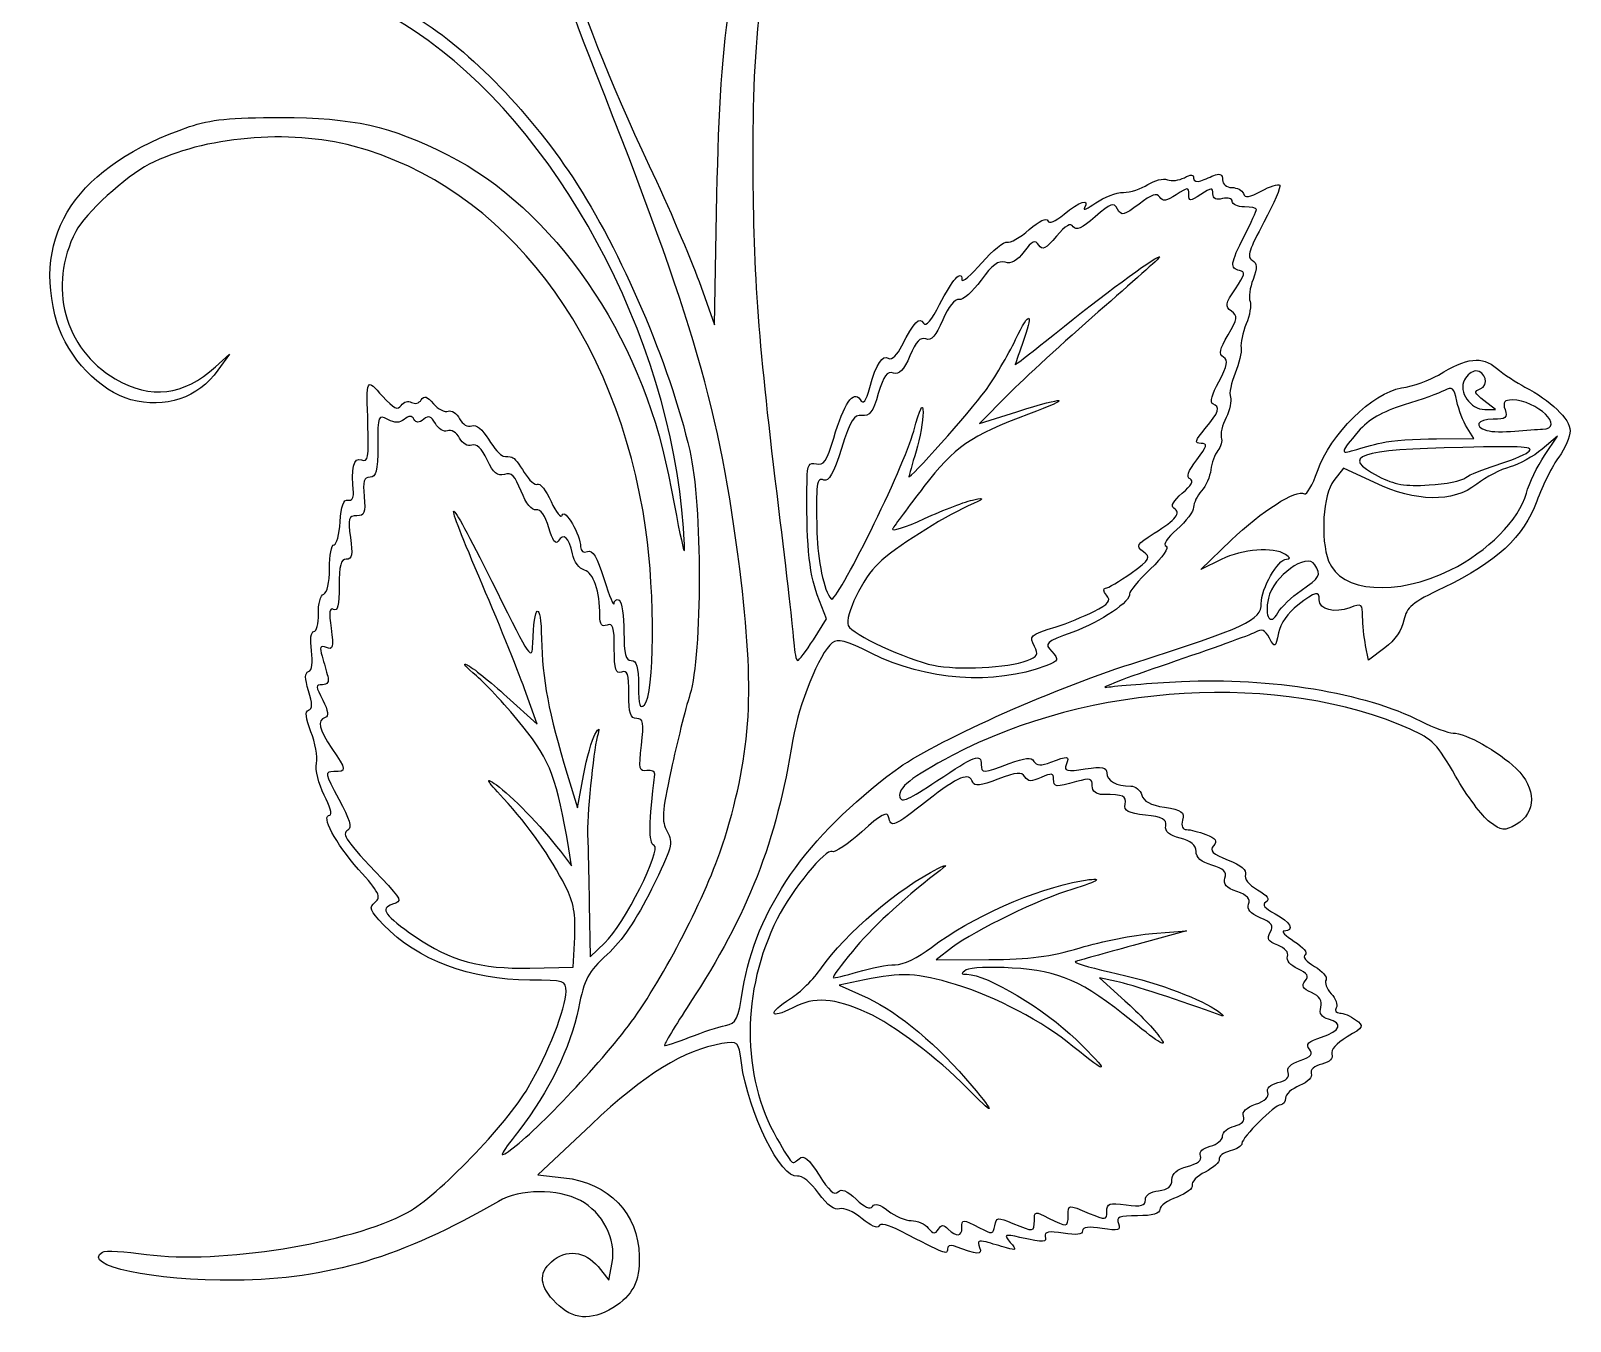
# Model space of a CAD drawing. Extents: x -1 to 99, y -1 to 145.
# Drawn here: x -1.3 to 83, y -0.6 to 70.1 of the extents above; entities that cross this region are included whole.
import ezdxf

# ---------------------------------------------------------------- set-up
doc = ezdxf.new("R2010")
doc.units = 0
doc.layers.get('0').update_dxf_attribs({"linetype": 'CONTINUOUS'})

msp = doc.modelspace()

# ---------------------------------------------------------------- linework, layer by layer
at = {"color": 7}
for points in [[(35.295692, 56.337933), (36.148621, 53.966089), (36.281349, 61.100433)], [(8.801069, 51.664502), (9.568718, 52.359777), (8.933361, 51.474092)], [(52.241233, 50.14137), (50.676051, 48.551693), (52.714332, 49.198967)], [(78.361521, 49.322953), (78.941832, 49.328827), (78.31427, 49.811429), (78.31427, 49.811437)], [(75.706785, 47.723256), (77.763407, 47.729579), (77.386402, 48.324892)], [(81.634957, 46.803527), (82.355206, 47.86186), (81.500199, 47.144424)], [(72.320385, 45.31269), (70.619546, 46.108609), (70.084334, 45.428199)], [(63.916108, 41.102198), (62.802169, 40.560244), (64.458702, 42.156626)], [(41.562592, 36.700738), (42.28343, 37.841796), (41.779653, 39.167631)], [(72.880252, 36.256373), (71.992358, 35.579143), (71.829036, 36.395763)], [(24.77184, 33.57222), (26.428928, 32.068519), (25.730981, 34.012066)], [(28.069797, 29.342673), (28.635269, 27.488944), (28.965432, 29.265441)], [(27.700364, 25.107694), (28.312099, 24.313944), (28.159157, 25.239985)], [(29.283141, 22.213922), (29.332457, 19.32015), (30.129742, 20.083997)], [(26.025169, 18.706108), (28.406418, 18.757694), (28.484835, 20.397819)], [(60.156415, 20.602668), (62.008499, 20.74654), (59.098082, 19.947268)], [(49.19372, 19.845973), (48.285191, 19.158656), (51.178095, 19.172494)], [(44.374536, 18.063131), (42.986402, 17.765429), (44.55995, 17.049009)], [(58.17204, 17.975728), (57.245999, 18.166022), (58.633511, 16.917387)], [(29.376727, 10.119429), (26.45536, 7.38061), (27.88848, 7.217685)], [(29.760373, 2.341708), (30.349968, 1.602285), (30.531186, 2.568255)]]:
    msp.add_lwpolyline(points, dxfattribs=at)
for points in [[(81.52152, 48.245289)], [(72.724124, 47.499532)], [(77.322878, 45.586796)], [(76.486541, 40.529626)], [(68.30428, 39.409624)], [(53.272918, 35.557098)], [(49.9589, 12.163457)], [(48.953534, 4.401828)], [(27.459943, 0.3488)]]:
    msp.add_lwpolyline(points, close=True, dxfattribs=at)
for points in [[(36.281349, 61.100433), (36.454165, 70.389721), (37.088522, 74.316616), (39.364579, 80.186758)], [(27.708386, 80.111396), (26.258521, 78.808146), (28.135958, 72.076196), (32.57015, 62.678527)], [(40.203911, 78.832279), (38.713937, 74.008311), (38.215184, 69.900673), (38.242505, 62.678527)], [(29.632436, 67.7834), (27.714787, 72.62768), (27.010024, 75.041083), (26.7492, 77.656806)], [(19.736901, 70.037452), (18.038904, 71.16095), (18.120906, 71.145471), (15.17717, 70.898049)], [(19.571296, 70.934813), (22.43807, 69.303239), (25.885411, 65.815834), (28.390951, 62.012666)], [(34.446866, 42.834777), (33.720871, 53.366741), (27.474638, 64.917704), (19.736901, 70.037452)], [(37.526325, 40.586644), (36.453281, 49.246234), (35.031661, 54.14413), (29.632436, 67.7834)], [(7.371962, 64.824753), (8.517295, 65.217974), (9.587773, 65.32436), (12.399045, 65.32436)], [(12.399045, 65.32436), (16.343578, 65.32436), (18.346823, 64.875492), (21.517846, 63.281105)], [(0.12527, 54.061445), (-1.326011, 58.954683), (1.199365, 62.705557), (7.371962, 64.824753)], [(16.342419, 63.758432), (12.82689, 64.70051), (8.140931, 64.28296), (5.159532, 62.761963)], [(32.386585, 42.728536), (30.821376, 53.490344), (24.695341, 61.520049), (16.342419, 63.758432)], [(21.517846, 63.281105), (27.315999, 60.365796), (32.124563, 53.395687), (33.615582, 45.745194)], [(5.159532, 62.761963), (3.90048, 62.119645), (1.641523, 60.048928), (1.138326, 59.075849)], [(32.57015, 62.678527), (33.600086, 60.495714), (34.82658, 57.642448), (35.295692, 56.337933)], [(38.242505, 62.678527), (38.265259, 56.666662), (38.545558, 52.937571), (39.654575, 43.89311)], [(28.390951, 62.012666), (31.037398, 57.995608), (33.673439, 51.839424), (34.790118, 47.06811)], [(58.552842, 61.223319), (58.935681, 61.223319), (59.54146, 61.415004), (59.899018, 61.649285)], [(59.899018, 61.649285), (60.256579, 61.883565), (60.737263, 62.003056), (60.96721, 61.914818)], [(60.96721, 61.914818), (61.197157, 61.826579), (61.614796, 61.877207), (61.895294, 62.027327)], [(61.895294, 62.027327), (62.260541, 62.222801), (62.405294, 62.214495), (62.405294, 61.998069)], [(62.405294, 61.998069), (62.405294, 61.83186), (62.583888, 61.768141), (62.802169, 61.856469)], [(62.802169, 61.856469), (63.020451, 61.9448), (63.377638, 62.089337), (63.595919, 62.177668)], [(63.595919, 62.177668), (63.850676, 62.280758), (63.992794, 62.186002), (63.992794, 61.913085)], [(63.992794, 61.913085), (63.992794, 61.670454), (64.210525, 61.487902), (64.499913, 61.487902)], [(66.112538, 61.297725), (66.586828, 61.556932), (67.041517, 61.702376), (67.122955, 61.620934)], [(67.122955, 61.620934), (67.204394, 61.539496), (66.815586, 60.629647), (66.258937, 59.599049)], [(55.305187, 60.028815), (56.132759, 60.725172), (56.755191, 60.919871), (56.420009, 60.377533)], [(57.040552, 60.642116), (57.489474, 60.961778), (58.170006, 61.223319), (58.552842, 61.223319)], [(60.548695, 60.966181), (60.3992, 61.208068), (60.101422, 61.107407), (59.412883, 60.582233)], [(61.44605, 61.093556), (60.912158, 60.743738), (60.704397, 60.714247), (60.548695, 60.966181)], [(62.14079, 61.115358), (62.14079, 61.511304), (62.080746, 61.509418), (61.44605, 61.093556)], [(62.802249, 61.115358), (62.189508, 60.713874), (62.14079, 60.713874), (62.14079, 61.115358)], [(63.463707, 61.146227), (63.463707, 61.498319), (63.380818, 61.49445), (62.802249, 61.115358)], [(63.992874, 60.882072), (63.634948, 60.788473), (63.463707, 60.87395), (63.463707, 61.146227)], [(64.52204, 60.72501), (64.52204, 60.89019), (64.288728, 60.959439), (63.992874, 60.882072)], [(64.499913, 61.487902), (64.778827, 61.487902), (65.061743, 61.339074), (65.128611, 61.157173)], [(65.128611, 61.157173), (65.22031, 60.907729), (65.462137, 60.942273), (66.112538, 61.297725)], [(54.4121, 59.670614), (54.475941, 59.47909), (54.812115, 59.613922), (55.305187, 60.028815)], [(56.420009, 60.377533), (56.312385, 60.203395), (56.591629, 60.322457), (57.040552, 60.642116)], [(58.233905, 60.309633), (58.017548, 60.696245), (57.869831, 60.644958), (56.999973, 59.881212)], [(59.412883, 60.582233), (58.577207, 59.944831), (58.454002, 59.916346), (58.233905, 60.309633)], [(65.183499, 60.429569), (64.819697, 60.429569), (64.52204, 60.562516), (64.52204, 60.72501)], [(65.844957, 60.288482), (65.844957, 60.366079), (65.547301, 60.429569), (65.183499, 60.429569)], [(65.183499, 58.842069), (65.547301, 59.559997), (65.844957, 60.210883), (65.844957, 60.288482)], [(1.138326, 59.075849), (-0.406992, 56.087539), (0.514369, 52.63832), (3.292883, 51.010002)], [(52.185081, 58.495367), (52.349167, 58.437822), (52.894336, 58.747819), (53.396571, 59.184246)], [(53.396571, 59.184246), (53.94529, 59.66107), (54.350579, 59.855177), (54.4121, 59.670614)], [(55.808107, 59.343224), (55.663079, 59.577885), (55.396268, 59.425499), (54.881941, 58.814258)], [(56.999973, 59.881212), (56.282513, 59.251273), (55.956017, 59.103898), (55.808107, 59.343224)], [(66.258937, 59.599049), (65.452395, 58.105794), (65.320267, 57.679857), (65.608361, 57.501806)], [(50.796018, 57.360862), (51.395916, 58.042381), (52.020994, 58.552908), (52.185081, 58.495367)], [(53.911815, 58.33273), (53.711229, 58.638096), (53.559064, 58.569775), (53.11149, 57.973389)], [(54.881941, 58.814258), (54.300049, 58.122717), (54.111303, 58.029033), (53.911815, 58.33273)], [(64.926139, 56.943239), (64.377615, 57.059362), (64.413209, 57.321974), (65.183499, 58.842069)], [(52.070003, 57.392144), (51.707717, 57.507129), (51.366915, 57.252534), (50.753619, 56.408749)], [(53.11149, 57.973389), (52.729522, 57.464418), (52.407873, 57.284908), (52.070003, 57.392144)], [(55.32777, 53.896927), (57.808977, 55.889887), (60.55329, 57.880218), (60.55329, 57.686768)], [(60.55329, 57.686768), (60.55329, 57.643281), (59.035244, 56.285453), (57.179853, 54.669375)], [(65.608361, 57.501806), (65.89993, 57.321606), (65.909629, 57.118763), (65.658497, 56.453439)], [(48.484425, 55.078215), (49.170249, 56.431625), (49.705294, 57.028069), (49.705294, 56.439184)], [(49.705294, 56.439184), (49.705294, 56.264585), (50.19612, 56.679341), (50.796018, 57.360862)], [(64.696216, 55.935475), (65.217347, 56.693488), (65.258286, 56.872926), (64.926139, 56.943239)], [(50.753619, 56.408749), (50.298474, 55.782549), (49.755544, 55.305603), (49.547111, 55.348873)], [(64.471394, 54.714045), (64.109875, 54.978393), (64.136072, 55.120717), (64.696216, 55.935475)], [(65.658497, 56.453439), (65.48724, 55.999721), (65.413141, 55.456447), (65.493837, 55.246156)], [(47.606204, 54.051129), (47.731026, 53.849162), (48.051596, 54.224071), (48.484425, 55.078215)], [(49.547111, 55.348873), (49.313788, 55.397307), (48.970597, 54.966693), (48.654137, 54.228426)], [(65.493837, 55.246156), (65.574532, 55.035868), (65.480607, 54.479), (65.285112, 54.008671)], [(4.153419, 49.857959), (2.497861, 50.303755), (0.67585, 52.205075), (0.12527, 54.061445)], [(46.419802, 52.814146), (47.092365, 54.138118), (47.372151, 54.429835), (47.606204, 54.051129)], [(48.654137, 54.228426), (48.277166, 53.348983), (48.029633, 53.071712), (47.725634, 53.188367)], [(57.179853, 54.669375), (55.324462, 53.053295), (53.102084, 51.015694), (52.241233, 50.14137)], [(52.645276, 53.153535), (53.450019, 54.82603), (53.649928, 54.679009), (53.005035, 52.888952)], [(64.289133, 53.412379), (64.81409, 54.302112), (64.834582, 54.448475), (64.471394, 54.714045)], [(65.285112, 54.008671), (65.089619, 53.538342), (64.962783, 52.95519), (65.003257, 52.712781)], [(47.725634, 53.188367), (47.424578, 53.303892), (47.186186, 53.050882), (46.854607, 52.263921)], [(50.991839, 50.347872), (51.481112, 51.017861), (52.22516, 52.28041), (52.645276, 53.153535)], [(52.619775, 51.774611), (52.617658, 51.743808), (53.836181, 52.698848), (55.32777, 53.896927)], [(64.043711, 52.190917), (63.770259, 52.363989), (63.821739, 52.620204), (64.289133, 53.412379)], [(44.655703, 50.528384), (45.022476, 51.854666), (45.339781, 52.340407), (45.695695, 52.12044)], [(45.695695, 52.12044), (45.853752, 52.022756), (46.173292, 52.328879), (46.419802, 52.814146)], [(53.005035, 52.888952), (52.795334, 52.306868), (52.621966, 51.805414), (52.619775, 51.774611)], [(65.003257, 52.712781), (65.04373, 52.47037), (64.89732, 51.842374), (64.677901, 51.317234)], [(3.292883, 51.010002), (5.254472, 49.860433), (7.043982, 50.073068), (8.801069, 51.664502)], [(8.933361, 51.474092), (7.847974, 49.96107), (6.040293, 49.349877), (4.153419, 49.857959)], [(46.854607, 52.263921), (46.515438, 51.458945), (46.282163, 51.216573), (45.947147, 51.321073)], [(63.782387, 50.846942), (64.262929, 51.737011), (64.317496, 52.017636), (64.043711, 52.190917)], [(75.823511, 51.212903), (77.399473, 52.17083), (78.195728, 52.263871), (79.009129, 51.585135)], [(79.009129, 51.585135), (79.408634, 51.251771), (80.108182, 50.787999), (80.56368, 50.554528)], [(17.153319, 48.455024), (17.071949, 51.118953), (17.037011, 51.049166), (17.951321, 50.048848)], [(45.947147, 51.321073), (45.594373, 51.431111), (45.415049, 51.185109), (45.123357, 50.190966)], [(63.451658, 49.629766), (63.2885, 49.684152), (63.424165, 50.183441), (63.782387, 50.846942)], [(64.677901, 51.317234), (64.458485, 50.792094), (64.342251, 50.197504), (64.419604, 49.995923)], [(73.79507, 50.503381), (74.442934, 50.609286), (75.35573, 50.928572), (75.823511, 51.212903)], [(77.243932, 50.945476), (76.897084, 50.297382), (77.57377, 49.314965), (78.361521, 49.322953)], [(77.864499, 51.433735), (77.666908, 51.433735), (77.387654, 51.214017), (77.243932, 50.945476)], [(78.111374, 50.456997), (78.606256, 50.646899), (78.407382, 51.433735), (77.864499, 51.433735)], [(17.951321, 50.048848), (18.573812, 49.3678), (18.791717, 49.262011), (18.980074, 49.549405)], [(18.980074, 49.549405), (19.113879, 49.753562), (19.361527, 49.825974), (19.542795, 49.713944)], [(19.542795, 49.713944), (19.720857, 49.603895), (19.959575, 49.664387), (20.073282, 49.84837)], [(20.073282, 49.84837), (20.229108, 50.100505), (20.394298, 50.049417), (20.744067, 49.640919)], [(42.67704, 47.745237), (43.248974, 49.654563), (43.764041, 50.411078), (44.121578, 49.866926)], [(44.121578, 49.866926), (44.308107, 49.583038), (44.439157, 49.745331), (44.655703, 50.528384)], [(45.123357, 50.190966), (44.824012, 49.170749), (44.646924, 48.935188), (44.225181, 48.996211)], [(46.79782, 45.640792), (46.791867, 45.423767), (50.140328, 49.181853), (50.991839, 50.347872)], [(52.714332, 49.198967), (55.479535, 50.077082), (55.862514, 49.994701), (53.352523, 49.06169)], [(64.419604, 49.995923), (64.496958, 49.794343), (64.389376, 49.291245), (64.180532, 48.877929)], [(69.190674, 45.944293), (69.900416, 47.96337), (72.202797, 50.243097), (73.79507, 50.503381)], [(76.146163, 50.366022), (75.868178, 50.21725), (74.876594, 49.859507), (73.942646, 49.57104)], [(76.830497, 49.778362), (76.675213, 50.523219), (76.58486, 50.600808), (76.146163, 50.366022)], [(77.386402, 48.324892), (77.179051, 48.652314), (76.928893, 49.306374), (76.830497, 49.778362)], [(78.31427, 49.811437), (77.783243, 50.219803), (77.752033, 50.319104), (78.111374, 50.456997)], [(79.863183, 49.846235), (79.423453, 49.846235), (79.339149, 49.732488), (79.470999, 49.317069)], [(81.52152, 48.245289), (82.825098, 48.283143), (81.20597, 49.846235), (79.863183, 49.846235)], [(80.56368, 50.554528), (81.938421, 49.849887), (83.042794, 48.780666), (83.042794, 48.154328)], [(18.23687, 48.778856), (17.711048, 49.060264), (17.690791, 49.006966), (17.690791, 47.342002)], [(19.675166, 48.787905), (19.545404, 48.997865), (19.39715, 48.996341), (19.139359, 48.782401)], [(20.851377, 48.550256), (20.631415, 48.961254), (20.481346, 49.017801), (20.209437, 48.792138)], [(20.744067, 49.640919), (20.999289, 49.342836), (21.360065, 49.157263), (21.545786, 49.228531)], [(21.545786, 49.228531), (21.731508, 49.299799), (22.013472, 49.115184), (22.172373, 48.818276)], [(44.225181, 48.996211), (43.786978, 49.059613), (43.601423, 48.760311), (43.106255, 47.191361)], [(47.062708, 48.126452), (47.411164, 49.432443), (47.561564, 49.737391), (47.572787, 49.160689)], [(47.572787, 49.160689), (47.581545, 48.710874), (47.411402, 47.758374), (47.194695, 47.044023)], [(53.352523, 49.06169), (50.176859, 47.881233), (49.296124, 47.271324), (47.626715, 45.096565)], [(63.043313, 48.279037), (63.784417, 49.15979), (63.883029, 49.485976), (63.451658, 49.629766)], [(73.942646, 49.57104), (72.71004, 49.190328), (72.020176, 48.790998), (71.426006, 48.114275)], [(79.470999, 49.317069), (79.614033, 48.866409), (79.518544, 48.787902), (78.827371, 48.787902)], [(16.791906, 46.565103), (17.161635, 46.423225), (17.20798, 46.665573), (17.153319, 48.455024)], [(19.139359, 48.782401), (18.87853, 48.565935), (18.636505, 48.564985), (18.23687, 48.778856)], [(20.209437, 48.792138), (19.952566, 48.578953), (19.805026, 48.577783), (19.675166, 48.787905)], [(21.510994, 48.156818), (21.301552, 48.076445), (21.012765, 48.248697), (20.851377, 48.550256)], [(22.172452, 47.759943), (22.00972, 48.06401), (21.720837, 48.237341), (21.510994, 48.156818)], [(22.172373, 48.818276), (22.339433, 48.506123), (22.622413, 48.340272), (22.843319, 48.425042)], [(22.843319, 48.425042), (23.084624, 48.517638), (23.423397, 48.245985), (23.762981, 47.687585)], [(42.530795, 38.942055), (42.818415, 38.622711), (46.538557, 46.161968), (47.062708, 48.126452)], [(62.810133, 47.464985), (62.43465, 47.464985), (62.474036, 47.602489), (63.043313, 48.279037)], [(64.180532, 48.877929), (63.971689, 48.464613), (63.855267, 47.973612), (63.92182, 47.786819)], [(71.426006, 48.114275), (70.450498, 47.003234), (70.414507, 46.838275), (71.20277, 47.09114)], [(78.827371, 48.787902), (77.952137, 48.787902), (77.72246, 48.379515), (78.478811, 48.168131)], [(78.478811, 48.168131), (78.733473, 48.096958), (79.418082, 48.082176), (80.000165, 48.135286)], [(80.000165, 48.135286), (80.582249, 48.188393), (81.266858, 48.237894), (81.52152, 48.245289)], [(83.042794, 48.154328), (83.042794, 47.831732), (82.760005, 47.18449), (82.414372, 46.716013)], [(17.690791, 47.342002), (17.690791, 45.931122), (17.612636, 45.612902), (17.266127, 45.612902)], [(22.846409, 47.367865), (22.621992, 47.281745), (22.340841, 47.445306), (22.172452, 47.759943)], [(23.686072, 46.562283), (23.38373, 47.196301), (23.102486, 47.466128), (22.846409, 47.367865)], [(23.762981, 47.687585), (24.058674, 47.201352), (24.420725, 46.788644), (24.567534, 46.770454)], [(41.728239, 46.340334), (42.129898, 46.235297), (42.30034, 46.48767), (42.67704, 47.745237)], [(62.571741, 46.560102), (63.151544, 47.320261), (63.18967, 47.464985), (62.810133, 47.464985)], [(63.92182, 47.786819), (63.988371, 47.600026), (63.902638, 47.278287), (63.731315, 47.071849)], [(77.163483, 47.248199), (71.401474, 47.122061), (70.380434, 46.774124), (72.521662, 45.666417)], [(71.20277, 47.09114), (71.530191, 47.196174), (72.214801, 47.379951), (72.724124, 47.499532)], [(72.724124, 47.499521), (73.233447, 47.619105), (74.575644, 47.719784), (75.706785, 47.723256)], [(80.739956, 46.995937), (81.125785, 47.27806), (80.510399, 47.321467), (77.163483, 47.248199)], [(16.354955, 44.74713), (16.217933, 46.083014), (16.372497, 46.726049), (16.791906, 46.565103)], [(24.632603, 45.765077), (24.256932, 45.645843), (24.033253, 45.834234), (23.686072, 46.562283)], [(24.567534, 46.770454), (24.714346, 46.752251), (24.927854, 46.722498), (25.041998, 46.704308)], [(25.041998, 46.704308), (25.156145, 46.686105), (25.461773, 46.311947), (25.721173, 45.872818)], [(34.790118, 47.06811), (35.473764, 44.147044), (35.478506, 35.887742), (34.797791, 33.706652)], [(41.219268, 45.445323), (41.235567, 46.306073), (41.316299, 46.448057), (41.728239, 46.340334)], [(43.106255, 47.191361), (42.675334, 45.825979), (42.410589, 45.349668), (42.140262, 45.453403)], [(47.194695, 47.044023), (46.977991, 46.329671), (46.799397, 45.698217), (46.79782, 45.640792)], [(62.209609, 45.517882), (61.979696, 45.614132), (62.088035, 45.925928), (62.571741, 46.560102)], [(63.731315, 47.071849), (63.559984, 46.86541), (63.386219, 46.390547), (63.345171, 46.016598)], [(78.978546, 46.270489), (79.691016, 46.482069), (80.483649, 46.80852), (80.739956, 46.995937)], [(81.500199, 47.144424), (81.029945, 46.749835), (80.239441, 46.314955), (79.743522, 46.178025)], [(80.639219, 44.729024), (80.790735, 45.287917), (81.238818, 46.221444), (81.634957, 46.803527)], [(82.414372, 46.716013), (82.068739, 46.247534), (81.528973, 45.159451), (81.214891, 44.29805)], [(17.266127, 45.612902), (16.930249, 45.612902), (16.862563, 45.391623), (16.942388, 44.554569)], [(25.549691, 44.838826), (25.213652, 45.694296), (25.021395, 45.888473), (24.632603, 45.765077)], [(25.721173, 45.872818), (25.980573, 45.433689), (26.305995, 45.144357), (26.444332, 45.229854)], [(33.615582, 45.745194), (34.556359, 40.918024), (34.586196, 40.813569), (34.446866, 42.834777)], [(42.140262, 45.453403), (41.736013, 45.608528), (41.699672, 45.334383), (41.758079, 42.570202)], [(63.345171, 46.016598), (63.304121, 45.642649), (63.075857, 45.121573), (62.837915, 44.858652)], [(68.47345, 44.697528), (68.599497, 44.619627), (68.922246, 45.180671), (69.190674, 45.944293)], [(72.521662, 45.666417), (73.425876, 45.198649), (73.979342, 45.103008), (75.306386, 45.185206)], [(75.306386, 45.185206), (76.217306, 45.241631), (77.124727, 45.422346), (77.322878, 45.586796)], [(77.322878, 45.586796), (77.521028, 45.751247), (78.266078, 46.058907), (78.978546, 46.270489)], [(79.743522, 46.178025), (79.247606, 46.041096), (78.425241, 45.611296), (77.91605, 45.222917)], [(16.054693, 44.350255), (16.251238, 44.30962), (16.382091, 44.482575), (16.354955, 44.74713)], [(23.226203, 40.188944), (21.087279, 45.200356), (21.459781, 44.895564), (24.189019, 39.401136)], [(26.367855, 43.824779), (26.123358, 43.782268), (25.814203, 44.165441), (25.549691, 44.838826)], [(26.444332, 45.229854), (26.582672, 45.315352), (26.918057, 44.889007), (27.189634, 44.282421)], [(41.779653, 39.167631), (41.317865, 40.382957), (41.157475, 42.179727), (41.219268, 45.445323)], [(47.626715, 45.096565), (46.783506, 43.998105), (46.010153, 42.95684), (45.908153, 42.782638)], [(61.322678, 43.908168), (61.130098, 44.027188), (61.291946, 44.319394), (61.781383, 44.736316)], [(61.781383, 44.736316), (62.27776, 45.159152), (62.424926, 45.427747), (62.209609, 45.517882)], [(62.837915, 44.858652), (62.599975, 44.595727), (62.405294, 44.19396), (62.405294, 43.965831)], [(64.458702, 42.156626), (66.108241, 43.746269), (68.037242, 44.96712), (68.47345, 44.697528)], [(70.084334, 45.428199), (69.493712, 44.677343), (69.337259, 42.235848), (69.801518, 41.014756)], [(77.91605, 45.222917), (76.584868, 44.207576), (74.614408, 44.239188), (72.320385, 45.31269)], [(76.486541, 40.529626), (78.507595, 41.524589), (80.247477, 43.284045), (80.639219, 44.729024)], [(15.625695, 43.165506), (15.681474, 44.034781), (15.813744, 44.40007), (16.054693, 44.350255)], [(16.942388, 44.554569), (17.028309, 43.653609), (16.968079, 43.496235), (16.53734, 43.496235)], [(27.189634, 44.282421), (27.464509, 43.668463), (27.736774, 43.337708), (27.803785, 43.536325)], [(27.803785, 43.536325), (27.940788, 43.942397), (28.803211, 42.44227), (28.803211, 41.797885)], [(39.654575, 43.89311), (40.082819, 40.40061), (40.460163, 37.096626), (40.493117, 36.550923)], [(50.04875, 44.03371), (48.557537, 43.356361), (46.041773, 41.749657), (45.124796, 40.889007)], [(47.647889, 43.343282), (48.706746, 43.825837), (49.93027, 44.292224), (50.366832, 44.379695)], [(50.366832, 44.379695), (51.010169, 44.508597), (50.949894, 44.443034), (50.04875, 44.03371)], [(60.241762, 42.540558), (61.472932, 43.317763), (61.737124, 43.652025), (61.322678, 43.908168)], [(62.405294, 43.965831), (62.405294, 43.737702), (61.993764, 43.189723), (61.490781, 42.748099)], [(81.214891, 44.29805), (80.502913, 42.345385), (78.97857, 40.930468), (76.11913, 39.568096)], [(15.294965, 41.908735), (15.432514, 41.908735), (15.581342, 42.474282), (15.625695, 43.165506)], [(16.53734, 43.496235), (16.089877, 43.496235), (16.050237, 43.358546), (16.194559, 42.30561)], [(27.063457, 42.834777), (26.866054, 43.525162), (26.624214, 43.869353), (26.367855, 43.824779)], [(45.908153, 42.782638), (45.806151, 42.608436), (46.589035, 42.860727), (47.647889, 43.343282)], [(16.194559, 42.30561), (16.324576, 41.357034), (16.278099, 41.114985), (15.965938, 41.114985)], [(27.573793, 42.111488), (27.437532, 41.891715), (27.261952, 42.140563), (27.063457, 42.834777)], [(28.358748, 41.419462), (28.180453, 42.310939), (27.868155, 42.586264), (27.573793, 42.111488)], [(32.30894, 33.137758), (32.848537, 33.677291), (32.89359, 39.24254), (32.386585, 42.728536)], [(41.758079, 42.570202), (41.789739, 41.071845), (42.154308, 39.36007), (42.530795, 38.942055)], [(59.649286, 41.528466), (59.220685, 41.841864), (59.270932, 41.927701), (60.241762, 42.540558)], [(61.490781, 42.748099), (60.947297, 42.270915), (60.705772, 41.898671), (60.895468, 41.830591)], [(15.044879, 40.607866), (15.044879, 41.323345), (15.157419, 41.908735), (15.294965, 41.908735)], [(29.014256, 40.523176), (28.721825, 40.599648), (28.447767, 40.974372), (28.358748, 41.419462)], [(28.803211, 41.797885), (28.803211, 41.557189), (28.955727, 41.454702), (29.183727, 41.542195)], [(29.183727, 41.542195), (29.461987, 41.648973), (29.706845, 41.237913), (30.094907, 40.012535)], [(58.972834, 40.356753), (60.020981, 41.116028), (60.078075, 41.214926), (59.649286, 41.528466)], [(60.895468, 41.830591), (61.082155, 41.76359), (60.720393, 41.239115), (60.024044, 40.567224)], [(67.432378, 41.379569), (66.769888, 41.807702), (65.094586, 41.67555), (63.916108, 41.102198)], [(69.049553, 40.811574), (68.606691, 41.510458), (66.767321, 40.186213), (66.501806, 38.97734)], [(67.494634, 41.119036), (67.722885, 41.121788), (67.703094, 41.204618), (67.432378, 41.379569)], [(14.726492, 39.20087), (14.917058, 39.264392), (15.044879, 39.829253), (15.044879, 40.607866)], [(15.965938, 41.114985), (15.666898, 41.114985), (15.574125, 40.766727), (15.574125, 39.644161)], [(29.861624, 38.010896), (29.861624, 39.367471), (29.516078, 40.391948), (29.014256, 40.523176)], [(36.704831, 25.821989), (38.181701, 30.673514), (38.359257, 33.864764), (37.526325, 40.586644)], [(45.124796, 40.889007), (44.277172, 40.09345), (43.270956, 38.012444), (43.475799, 37.478634)], [(60.024044, 40.567224), (59.369201, 39.935378), (58.860431, 39.332157), (58.893443, 39.226733)], [(66.110451, 38.679969), (66.111509, 39.522479), (67.01437, 41.113221), (67.494634, 41.119036)], [(68.30428, 39.409624), (69.342143, 40.114871), (69.410067, 40.242643), (69.049553, 40.811574)], [(69.801518, 41.014756), (70.457867, 39.288421), (73.514693, 39.066589), (76.486541, 40.529626)], [(25.730981, 34.012066), (25.347108, 35.081014), (24.219959, 37.86061), (23.226203, 40.188944)], [(30.094907, 40.012535), (30.386774, 39.090915), (30.63226, 38.492716), (30.640433, 38.683205)], [(57.57078, 39.527485), (57.712285, 39.527485), (58.34321, 39.900656), (58.972834, 40.356753)], [(14.43572, 38.120489), (14.420242, 38.666973), (14.547898, 39.141339), (14.726492, 39.20087)], [(15.574125, 39.644161), (15.574125, 38.597681), (15.48578, 38.227939), (15.267912, 38.362588)], [(24.189019, 39.401136), (26.030937, 35.693038), (26.159154, 35.505969), (26.183832, 36.490719)], [(26.183832, 36.490719), (26.239259, 38.70243), (26.633183, 38.914544), (26.664161, 36.74936)], [(30.640433, 38.683205), (30.648608, 38.873695), (30.774357, 38.955964), (30.919878, 38.866027)], [(30.919878, 38.866027), (31.065399, 38.77609), (31.184461, 37.995156), (31.184461, 37.13062)], [(58.893443, 39.226733), (59.016908, 38.832459), (57.311753, 37.679596), (55.777985, 37.120356)], [(56.934894, 38.255763), (57.766749, 38.674029), (57.890397, 38.832364), (57.630102, 39.145998)], [(57.630102, 39.145998), (57.455969, 39.355816), (57.429273, 39.527485), (57.57078, 39.527485)], [(66.501806, 38.97734), (66.27695, 37.953572), (66.617826, 37.423984), (67.019069, 38.173716)], [(67.019069, 38.173716), (67.186794, 38.487109), (67.765139, 39.043269), (68.30428, 39.409624)], [(69.284461, 38.883857), (69.284461, 39.405957), (69.118578, 39.365116), (68.107798, 38.594154)], [(70.969307, 38.455865), (70.137766, 38.139714), (69.284461, 38.356474), (69.284461, 38.883857)], [(76.11913, 39.568096), (74.343567, 38.722133), (74.070149, 38.497327), (73.9292, 37.767522)], [(14.190105, 37.146235), (14.340383, 37.146235), (14.45091, 37.58465), (14.43572, 38.120489)], [(15.267912, 38.362588), (15.044384, 38.500735), (15.006895, 38.222092), (15.129077, 37.330687)], [(30.258499, 37.5065), (29.971415, 37.396335), (29.861624, 37.535871), (29.861624, 38.010896)], [(54.864749, 37.41188), (55.446832, 37.596202), (56.378398, 37.97595), (56.934894, 38.255763)], [(59.020453, 35.390474), (65.298286, 37.399955), (66.109199, 37.77619), (66.110451, 38.679969)], [(68.107798, 38.594154), (67.571877, 38.185389), (67.162156, 37.59395), (67.053878, 37.0728)], [(71.665711, 37.96651), (71.665711, 38.67168), (71.620499, 38.703448), (70.969307, 38.455865)], [(71.829036, 36.395763), (71.739207, 36.844904), (71.665711, 37.551738), (71.665711, 37.96651)], [(14.057062, 36.100975), (13.972165, 36.733993), (14.024632, 37.146235), (14.190105, 37.146235)], [(15.129077, 37.330687), (15.272624, 36.283387), (15.236535, 36.132524), (14.87559, 36.271033)], [(30.655374, 36.220194), (30.655374, 37.390247), (30.581288, 37.630365), (30.258499, 37.5065)], [(31.184461, 37.13062), (31.184461, 35.909779), (31.273094, 35.558735), (31.581336, 35.558735)], [(43.475799, 37.478634), (43.654837, 37.012065), (46.662994, 35.610702), (48.146536, 35.302748)], [(53.684056, 36.333927), (53.371795, 36.917389), (53.408239, 36.950661), (54.864749, 37.41188)], [(66.559242, 36.797171), (66.307319, 37.254992), (66.142994, 37.318823), (65.763537, 37.106249)], [(73.9292, 37.767522), (73.829653, 37.252082), (73.429056, 36.674965), (72.880252, 36.256373)], [(14.87559, 36.271033), (14.53645, 36.401174), (14.49042, 36.309165), (14.638545, 35.797196)], [(26.664161, 36.74936), (26.695088, 34.587744), (27.065994, 32.633341), (28.069797, 29.342673)], [(42.5943, 36.535487), (41.892794, 35.955176), (40.751768, 33.145574), (40.441068, 31.233486)], [(40.493117, 36.550923), (40.52607, 36.00522), (40.617995, 35.558947), (40.697393, 35.559209)], [(40.697393, 35.559209), (40.77679, 35.559468), (41.166129, 36.073157), (41.562592, 36.700738)], [(44.729339, 35.968048), (43.330797, 36.671933), (42.898219, 36.786899), (42.5943, 36.535487)], [(53.272918, 35.55709), (53.851339, 35.777003), (53.91636, 35.899863), (53.684056, 36.333927)], [(55.777985, 37.120356), (54.266208, 36.569137), (54.210892, 36.517958), (54.628296, 36.056731)], [(65.763537, 37.106249), (65.500517, 36.958905), (63.357392, 36.186586), (61.001037, 35.389989)], [(67.053878, 37.0728), (66.882224, 36.246636), (66.866884, 36.238087), (66.559242, 36.797171)], [(13.900918, 34.956933), (14.086023, 35.018633), (14.144634, 35.448068), (14.057062, 36.100975)], [(14.638545, 35.797196), (14.739645, 35.447761), (14.880469, 34.953501), (14.951491, 34.698839)], [(23.096078, 34.716019), (22.524263, 35.195775), (22.294541, 35.473016), (22.585583, 35.332112)], [(31.052249, 34.933887), (30.72946, 34.810023), (30.655374, 35.05014), (30.655374, 36.220194)], [(31.581336, 35.558735), (31.883234, 35.558735), (31.978211, 35.229477), (31.978211, 34.182902)], [(54.304277, 35.277409), (51.494513, 34.191197), (47.718623, 34.463551), (44.729339, 35.968048)], [(48.146536, 35.302748), (49.465812, 35.028891), (52.246514, 35.166858), (53.272918, 35.557098)], [(54.628296, 36.056731), (55.041853, 35.599754), (55.023422, 35.55542), (54.304277, 35.277409)], [(13.899331, 33.898041), (13.682203, 34.605505), (13.682645, 34.884146), (13.900918, 34.956933)], [(14.951491, 34.698839), (15.035502, 34.397595), (14.933341, 34.235819), (14.659119, 34.235819)], [(22.585583, 35.332112), (22.876625, 35.191208), (23.860441, 34.399257), (24.77184, 33.57222)], [(25.644235, 31.945456), (24.814563, 32.989512), (23.667893, 34.236266), (23.096078, 34.716019)], [(31.449124, 33.73496), (31.449124, 34.827345), (31.373098, 35.057011), (31.052249, 34.933887)], [(46.040617, 29.536983), (48.103192, 31.067259), (54.435039, 33.922721), (59.020453, 35.390474)], [(74.278165, 31.79922), (67.202301, 34.947273), (56.690408, 34.343679), (49.176128, 30.35786)], [(61.001037, 35.389989), (58.644682, 34.593392), (57.133471, 34.011312), (57.642794, 34.096478)], [(61.743836, 34.411441), (66.605748, 34.656625), (71.780268, 33.802288), (74.847609, 32.247948)], [(13.899555, 32.839782), (14.115731, 32.911841), (14.11567, 33.193143), (13.899331, 33.898041)], [(14.659119, 34.235819), (14.277074, 34.235819), (14.278677, 34.15642), (14.676264, 33.38758)], [(31.978211, 34.182902), (31.978211, 33.082256), (32.044362, 32.873212), (32.30894, 33.137758)], [(57.642794, 34.096478), (58.152117, 34.181645), (59.997586, 34.32338), (61.743836, 34.411441)], [(14.676264, 33.38758), (14.978749, 32.802639), (15.021921, 32.508346), (14.81535, 32.439491)], [(31.882427, 32.383735), (31.537643, 32.383735), (31.449124, 32.659772), (31.449124, 33.73496)], [(34.797791, 33.706652), (34.547998, 32.906287), (34.083114, 31.041941), (33.764717, 29.563661)], [(14.028807, 31.663024), (13.735633, 32.409371), (13.695818, 32.771868), (13.899555, 32.839782)], [(14.81535, 32.439491), (14.352554, 32.285226), (14.455522, 31.801522), (15.177252, 30.7394)], [(32.143234, 30.916062), (32.290531, 32.16933), (32.252431, 32.383735), (31.882427, 32.383735)], [(74.847609, 32.247948), (75.561743, 31.886067), (76.360118, 31.589985), (76.621772, 31.589985)], [(14.32795, 29.932887), (14.396451, 30.291228), (14.261836, 31.069788), (14.028807, 31.663024)], [(28.159157, 25.239985), (27.526705, 29.06934), (27.166427, 30.029938), (25.644235, 31.945456)], [(28.965432, 29.265441), (29.147024, 30.242513), (29.428638, 31.254544), (29.591243, 31.514399)], [(29.719008, 31.375387), (29.494795, 30.558751), (29.14337, 26.896793), (29.193696, 25.901444)], [(29.591243, 31.514399), (29.848323, 31.925228), (29.864992, 31.907094), (29.719008, 31.375387)], [(40.441068, 31.233486), (39.524419, 25.592289), (37.996262, 21.678694), (34.79719, 16.779568)], [(76.76197, 29.228688), (75.767478, 30.97072), (75.486286, 31.261727), (74.278165, 31.79922)], [(76.621772, 31.589985), (77.318627, 31.589985), (79.076883, 30.602026), (80.078405, 29.647711)], [(15.177252, 30.7394), (15.979273, 29.55912), (15.986893, 29.473319), (15.289671, 29.473319)], [(32.437536, 29.527), (32.021534, 29.456941), (31.989509, 29.6081), (32.143234, 30.916062)], [(48.336033, 28.962686), (50.411975, 30.359892), (50.763628, 30.491348), (50.763628, 29.870194)], [(14.761848, 28.186716), (14.446592, 28.804672), (14.25764, 29.565084), (14.32795, 29.932887)], [(32.871373, 29.341027), (32.889497, 29.486548), (32.694274, 29.570235), (32.437536, 29.527)], [(33.764717, 29.563661), (33.25721, 27.207358), (33.23113, 26.791203), (33.553252, 26.189313)], [(37.706329, 17.550283), (38.391253, 21.900076), (41.208441, 25.951865), (46.040617, 29.536983)], [(49.176128, 30.35786), (46.893938, 29.147315), (46.190657, 28.589706), (46.303986, 28.080631)], [(50.763628, 29.870194), (50.763628, 29.370525), (50.882733, 29.373994), (52.299045, 29.914887)], [(52.299045, 29.914887), (53.181602, 30.25194), (53.50202, 30.280827), (53.652759, 30.036926)], [(53.652759, 30.036926), (53.798221, 29.801561), (54.040651, 29.789789), (54.573117, 29.992233)], [(54.573117, 29.992233), (55.527758, 30.355185), (55.611358, 30.341639), (55.424353, 29.854313)], [(55.424353, 29.854313), (55.28959, 29.503124), (55.443218, 29.468141), (56.454379, 29.619771)], [(56.454379, 29.619771), (57.41552, 29.763903), (57.642794, 29.721754), (57.642794, 29.399376)], [(80.078405, 29.647711), (81.201546, 28.577514), (81.201525, 27.204186), (80.078358, 26.576647)], [(15.289671, 29.473319), (14.76519, 29.473319), (14.777088, 29.406011), (15.555694, 27.968469)], [(24.580943, 28.00341), (23.607533, 29.063183), (23.533193, 29.204666), (24.189498, 28.748411)], [(24.189498, 28.748411), (25.019541, 28.171373), (26.611493, 26.520542), (27.700364, 25.107694)], [(32.833246, 25.430496), (32.532016, 25.539496), (32.543411, 26.708357), (32.871373, 29.341027)], [(46.303986, 28.080631), (46.377992, 27.748196), (46.810504, 27.935939), (48.336033, 28.962686)], [(50.296736, 28.889857), (50.105995, 29.462076), (49.530434, 29.230132), (47.818286, 27.891073)], [(51.671641, 29.055465), (50.736071, 28.698169), (50.375124, 28.654693), (50.296736, 28.889857)], [(53.155948, 29.19095), (52.980966, 29.474078), (52.700798, 29.448503), (51.671641, 29.055465)], [(54.052052, 29.151961), (53.513604, 28.906626), (53.326644, 28.914762), (53.155948, 29.19095)], [(54.732457, 29.070771), (54.732457, 29.394938), (54.615866, 29.40885), (54.052052, 29.151961)], [(55.990974, 28.925681), (54.849665, 28.59836), (54.732457, 28.611872), (54.732457, 29.070771)], [(56.849124, 28.697375), (56.849124, 29.106619), (56.731231, 29.137986), (55.990974, 28.925681)], [(57.444436, 28.218649), (57.050011, 28.221506), (56.849124, 28.383045), (56.849124, 28.697375)], [(57.642794, 29.399376), (57.642794, 28.973627), (58.17947, 28.679569), (58.956493, 28.679569)], [(78.623149, 26.720578), (78.216297, 27.019605), (77.378766, 28.148254), (76.76197, 29.228688)], [(15.064098, 27.092069), (15.205007, 27.092069), (15.068993, 27.584659), (14.761848, 28.186716)], [(15.555694, 27.968469), (16.15353, 26.864683), (16.285031, 26.41064), (16.049107, 26.26483)], [(27.985609, 23.175944), (27.15982, 24.802793), (25.966117, 26.495343), (24.580943, 28.00341)], [(47.818286, 27.891073), (45.952005, 26.43147), (45.813088, 26.372942), (45.689877, 26.994345)], [(58.646661, 27.687381), (58.723967, 28.147804), (58.582266, 28.210423), (57.444436, 28.218649)], [(58.956493, 28.679569), (59.218661, 28.679569), (59.490793, 28.459184), (59.56123, 28.189828)], [(59.56123, 28.189828), (59.649651, 27.851703), (60.036736, 27.644529), (60.81155, 27.52063)], [(16.640298, 24.117125), (15.355081, 25.559107), (14.542879, 27.092069), (15.064098, 27.092069)], [(45.689877, 26.994345), (45.624776, 27.322679), (45.273764, 27.128383), (44.221138, 26.181354)], [(59.75954, 27.092069), (58.810864, 27.197476), (58.584714, 27.318451), (58.646661, 27.687381)], [(60.874712, 26.506734), (60.934121, 26.863442), (60.696991, 26.987907), (59.75954, 27.092069)], [(60.81155, 27.52063), (61.760182, 27.368939), (61.912704, 27.26051), (61.797441, 26.819749)], [(16.049107, 26.26483), (15.691557, 26.04385), (15.925785, 25.710004), (17.909266, 23.613512)], [(33.553252, 26.189313), (33.894411, 25.551852), (33.832993, 25.326097), (32.694478, 23.032675)], [(44.221138, 26.181354), (43.460382, 25.496914), (42.727425, 25.005223), (42.592345, 25.088707)], [(61.667522, 25.828699), (61.058806, 25.986433), (60.821813, 26.189117), (60.874712, 26.506734)], [(61.797441, 26.819749), (61.711811, 26.492293), (61.793101, 26.298319), (62.015965, 26.298319)], [(62.015965, 26.298319), (62.211148, 26.298319), (62.689195, 26.177282), (63.078286, 26.029351)], [(80.078358, 26.576647), (79.419133, 26.208323), (79.304719, 26.219639), (78.623149, 26.720578)], [(29.193696, 25.901444), (29.215763, 25.464881), (29.256019, 23.805496), (29.283141, 22.213922)], [(30.129742, 20.083997), (31.186948, 21.096864), (33.293981, 25.263774), (32.833246, 25.430496)], [(31.753262, 15.987083), (33.551389, 18.497918), (35.888189, 23.139315), (36.704831, 25.821989)], [(62.536726, 25.101748), (62.536197, 25.446612), (62.264047, 25.674124), (61.667522, 25.828699)], [(63.078286, 26.029351), (63.627468, 25.82055), (63.720258, 25.681498), (63.493073, 25.407758)], [(63.493073, 25.407758), (63.262711, 25.130189), (63.43229, 24.964049), (64.289763, 24.627226)], [(42.592345, 25.088707), (42.256472, 25.296289), (40.398663, 23.02101), (39.583326, 21.403527)], [(63.402768, 24.350951), (62.817759, 24.519221), (62.537361, 24.762307), (62.536726, 25.101748)], [(64.289763, 24.627226), (65.007427, 24.345318), (65.331552, 24.075395), (65.239731, 23.836117)], [(17.542704, 22.316459), (17.894105, 22.608095), (17.77699, 22.841783), (16.640298, 24.117125)], [(42.003697, 18.715424), (43.274221, 20.561281), (46.333085, 23.17078), (48.382457, 24.157101)], [(48.287329, 23.888494), (46.361924, 22.394783), (44.73321, 20.879596), (43.703042, 19.623749)], [(48.382457, 24.157101), (48.976465, 24.442986), (48.966766, 24.415594), (48.287329, 23.888494)], [(56.253811, 23.48933), (57.555694, 23.716319), (57.284461, 23.475386), (55.724645, 23.019269)], [(64.121715, 23.641619), (64.231896, 23.98876), (64.054919, 24.163369), (63.402768, 24.350951)], [(64.775302, 22.902328), (64.189356, 23.106592), (64.014633, 23.304225), (64.121715, 23.641619)], [(65.239731, 23.836117), (65.157138, 23.620886), (65.425698, 23.28073), (65.898922, 23.00119)], [(17.909266, 23.613512), (19.011554, 22.448419), (19.042547, 22.374381), (18.500051, 22.202198)], [(28.484835, 20.397819), (28.545666, 21.670044), (28.433681, 22.293215), (27.985609, 23.175944)], [(32.694478, 23.032675), (31.868163, 21.368144), (31.077813, 20.202686), (30.270995, 19.45899)], [(48.030048, 19.836246), (50.169921, 21.469649), (53.723394, 23.04814), (56.253811, 23.48933)], [(55.724645, 23.019269), (54.013018, 22.518762), (50.41736, 20.771676), (49.19372, 19.845973)], [(65.416822, 22.211221), (65.528301, 22.501736), (65.338791, 22.705896), (64.775302, 22.902328)], [(65.898922, 23.00119), (66.461981, 22.668582), (66.599416, 22.468856), (66.364945, 22.323944)], [(18.010159, 21.074597), (17.247627, 21.868178), (17.189292, 22.023152), (17.542704, 22.316459)], [(18.500051, 22.202198), (17.789206, 21.976585), (18.061023, 21.588047), (19.73587, 20.435723)], [(66.058727, 21.462476), (65.504158, 21.695653), (65.307157, 21.925441), (65.416822, 22.211221)], [(66.364945, 22.323944), (66.133583, 22.180955), (66.285634, 21.987473), (66.864682, 21.688033)], [(39.583326, 21.403527), (37.606454, 17.481775), (37.600922, 12.781719), (39.56917, 9.368565)], [(66.602626, 20.668197), (66.810615, 21.039855), (66.708224, 21.189384), (66.058727, 21.462476)], [(66.864682, 21.688033), (67.706301, 21.252818), (67.973858, 20.745799), (67.366232, 20.73761)], [(26.022915, 18.052203), (22.724195, 18.065141), (19.865912, 19.143279), (18.010159, 21.074597)], [(19.73587, 20.435723), (21.668185, 19.106253), (23.335118, 18.647833), (26.025169, 18.706108)], [(56.187665, 19.822557), (57.351832, 20.17249), (59.13777, 20.523539), (60.156415, 20.602668)], [(67.016667, 19.95551), (66.480896, 20.15921), (66.397815, 20.30222), (66.602626, 20.668197)], [(67.366232, 20.73761), (67.184331, 20.735229), (67.431285, 20.479753), (67.915017, 20.170039)], [(30.270995, 19.45899), (29.208841, 18.479931), (29.029991, 18.145636), (28.686207, 16.496853)], [(43.703042, 19.623749), (43.085261, 18.870631), (42.611035, 18.223214), (42.649206, 18.185043)], [(46.040969, 18.889985), (46.493015, 18.889985), (47.282272, 19.265458), (48.030048, 19.836246)], [(51.178095, 19.172494), (53.440894, 19.183316), (54.532033, 19.324897), (56.187665, 19.822557)], [(59.098082, 19.947268), (57.497353, 19.507668), (56.068603, 19.109137), (55.923082, 19.061642)], [(67.549472, 19.342457), (67.631773, 19.556928), (67.417963, 19.802938), (67.016667, 19.95551)], [(67.915017, 20.170039), (68.415927, 19.84933), (68.674512, 19.532748), (68.515722, 19.434609)], [(68.515722, 19.434609), (68.356501, 19.336205), (68.577066, 19.061356), (69.029935, 18.793841)], [(40.316383, 17.040199), (40.827748, 17.356241), (41.587042, 18.110092), (42.003697, 18.715424)], [(44.005082, 18.502813), (44.712644, 18.715757), (45.628793, 18.889985), (46.040969, 18.889985)], [(49.945666, 18.604804), (49.63318, 18.40698), (49.638302, 18.368283), (49.977421, 18.364883)], [(52.459207, 18.710809), (51.281682, 18.782234), (50.150588, 18.734543), (49.945666, 18.604804)], [(59.055169, 15.77513), (56.257259, 18.034008), (55.095955, 18.550871), (52.459207, 18.710809)], [(55.923082, 19.061642), (55.777561, 19.014149), (56.610999, 18.763689), (57.775165, 18.505067)], [(68.110616, 18.665933), (67.697882, 18.853989), (67.468261, 19.130825), (67.549472, 19.342457)], [(68.519781, 17.998877), (68.74206, 18.266706), (68.64712, 18.421488), (68.110616, 18.665933)], [(69.029935, 18.793841), (69.466098, 18.536192), (69.749665, 18.206794), (69.660085, 18.061847)], [(28.00954, 17.418791), (28.00954, 18.020324), (27.933052, 18.044713), (26.022915, 18.052203)], [(42.649206, 18.185043), (42.687378, 18.146871), (43.29752, 18.289868), (44.005082, 18.502813)], [(49.346773, 17.809276), (47.282058, 18.43713), (46.342181, 18.485115), (44.374536, 18.063131)], [(55.79079, 14.417209), (54.174279, 15.7548), (51.53601, 17.143561), (49.346773, 17.809276)], [(49.977421, 18.364883), (51.074227, 18.353902), (54.250566, 16.456737), (55.962272, 14.790264)], [(57.775165, 18.505067), (60.238979, 17.957726), (62.467731, 17.165828), (63.594477, 16.437409)], [(63.860582, 16.119655), (61.770575, 16.895262), (58.947561, 17.816362), (58.17204, 17.975728)], [(68.868925, 17.359164), (68.380388, 17.581758), (68.298351, 17.732068), (68.519781, 17.998877)], [(69.660085, 18.061847), (69.570502, 17.916901), (69.699127, 17.575189), (69.945919, 17.302485)], [(25.941206, 12.167944), (27.024169, 14.015744), (28.00954, 16.517287), (28.00954, 17.418791)], [(36.746714, 15.560479), (37.347086, 15.681367), (37.44354, 15.881369), (37.706329, 17.550283)], [(40.429675, 16.53173), (39.136508, 15.857694), (39.047732, 16.25613), (40.316383, 17.040199)], [(44.519223, 16.256349), (42.711505, 17.079862), (41.622035, 17.153223), (40.429675, 16.53173)], [(44.55995, 17.049009), (46.219705, 16.293338), (48.426378, 14.435066), (50.248915, 12.258244)], [(58.633511, 16.917387), (59.396643, 16.230634), (60.274806, 15.312345), (60.584982, 14.876743)], [(69.374695, 16.560324), (69.467577, 16.915508), (69.315515, 17.155687), (68.868925, 17.359164)], [(69.945919, 17.302485), (70.192712, 17.029782), (70.31641, 16.680098), (70.220806, 16.525407)], [(28.686207, 16.496853), (28.224271, 14.281388), (27.102964, 11.982625), (25.41282, 9.786154)], [(34.79719, 16.779568), (33.991735, 15.546078), (33.363998, 14.505588), (33.402217, 14.467366)], [(49.9589, 12.163444), (48.421261, 13.742001), (45.939443, 15.609364), (44.519223, 16.256349)], [(63.594477, 16.437409), (64.031876, 16.154638), (64.151624, 16.011649), (63.860582, 16.119655)], [(69.792376, 15.908483), (69.406053, 16.009509), (69.28149, 16.203906), (69.374695, 16.560324)], [(70.220806, 16.525407), (70.125204, 16.370718), (70.209852, 16.244152), (70.408901, 16.244152)], [(70.408901, 16.244152), (70.607957, 16.244152), (70.998948, 16.077343), (71.277771, 15.873463)], [(24.968029, 8.742781), (26.455739, 9.802601), (30.145302, 13.741789), (31.753262, 15.987083)], [(34.775481, 14.91198), (35.492555, 15.194738), (36.37961, 15.486563), (36.746714, 15.560479)], [(60.584982, 14.876743), (60.99429, 14.301922), (60.574769, 14.548284), (59.055169, 15.77513)], [(69.40477, 14.917253), (70.455176, 15.263921), (70.622353, 15.69144), (69.792376, 15.908483)], [(71.277771, 15.873463), (71.760173, 15.52072), (71.73772, 15.475043), (70.814121, 14.930107)], [(36.54143, 14.564744), (34.485569, 14.231123), (32.347493, 12.90456), (29.376727, 10.119429)], [(33.402217, 14.467366), (33.440436, 14.429147), (34.058405, 14.629223), (34.775481, 14.91198)], [(37.620117, 13.506955), (37.455036, 14.71136), (37.453599, 14.712767), (36.54143, 14.564744)], [(55.962272, 14.790264), (57.871543, 12.931444), (57.792964, 12.7605), (55.79079, 14.417209)], [(68.751778, 14.264111), (68.531624, 14.529379), (68.680399, 14.678189), (69.40477, 14.917253)], [(70.814121, 14.930107), (70.210992, 14.57425), (69.897059, 14.217933), (69.984924, 13.988957)], [(40.686924, 7.309956), (39.794968, 7.132079), (37.995508, 10.768195), (37.620117, 13.506955)], [(67.583196, 12.984197), (67.487268, 13.234181), (67.709862, 13.457965), (68.237338, 13.641845)], [(68.237338, 13.641845), (68.850738, 13.855676), (68.970509, 14.000554), (68.751778, 14.264111)], [(69.984924, 13.988957), (70.076229, 13.75102), (69.877869, 13.558118), (69.425029, 13.444461)], [(67.027306, 12.42926), (67.490705, 12.545565), (67.679276, 12.733814), (67.583196, 12.984197)], [(68.854013, 12.928947), (68.929374, 12.732552), (68.657205, 12.453959), (68.208335, 12.268031)], [(69.425029, 13.444461), (69.004884, 13.339014), (68.775961, 13.13234), (68.854013, 12.928947)], [(19.321021, 5.312738), (20.974032, 6.212419), (24.730581, 10.102329), (25.941206, 12.167944)], [(50.248915, 12.258244), (51.617425, 10.623714), (51.497053, 10.584371), (49.9589, 12.163457)], [(65.799248, 11.240781), (66.316368, 11.421049), (66.556123, 11.653586), (66.466276, 11.887724)], [(66.466276, 11.887724), (66.376325, 12.122131), (66.577567, 12.316381), (67.027306, 12.42926)], [(68.208335, 12.268031), (67.781559, 12.091255), (67.432378, 11.78247), (67.432378, 11.581844)], [(65.136257, 10.58331), (65.041505, 10.830235), (65.269152, 11.055988), (65.799248, 11.240781)], [(67.176613, 11.217069), (66.84659, 11.217069), (65.051128, 9.425863), (65.051128, 9.096624)], [(67.432378, 11.581844), (67.432378, 11.381219), (67.317284, 11.217069), (67.176613, 11.217069)], [(64.636719, 10.045666), (65.051416, 10.149747), (65.229203, 10.341097), (65.136257, 10.58331)], [(25.41282, 9.786154), (24.327232, 8.375348), (24.272704, 8.247441), (24.968029, 8.742781)], [(39.56917, 9.368565), (40.44383, 7.851799), (40.372776, 7.91736), (40.777753, 8.253463)], [(63.315636, 8.940506), (63.688116, 9.033994), (63.992874, 9.284541), (63.992874, 9.497277)], [(63.992874, 9.497277), (63.992874, 9.710013), (64.282603, 9.956787), (64.636719, 10.045666)], [(40.777753, 8.253463), (41.043984, 8.474416), (41.296566, 8.266427), (41.877866, 7.347593)], [(62.776275, 8.411223), (62.689859, 8.636421), (62.891173, 8.833974), (63.315636, 8.940506)], [(64.398493, 8.682098), (64.039544, 8.592008), (63.771653, 8.388863), (63.803181, 8.230669)], [(65.051128, 9.096624), (65.051128, 8.958726), (64.757443, 8.772189), (64.398493, 8.682098)], [(61.215688, 7.099451), (61.216217, 7.453934), (61.478433, 7.679883), (62.065392, 7.831979)], [(62.065392, 7.831979), (62.621014, 7.975957), (62.866535, 8.176011), (62.776275, 8.411223)], [(63.803181, 8.230669), (63.834709, 8.072472), (63.491121, 7.756959), (63.039654, 7.529531)], [(27.88848, 7.217685), (30.346158, 6.938285), (31.973996, 5.245486), (32.020663, 2.920603)], [(41.851284, 6.373265), (41.421161, 6.962389), (40.929086, 7.358248), (40.686924, 7.309956)], [(41.877866, 7.347593), (42.411129, 6.504689), (42.71496, 6.237478), (42.913909, 6.436426)], [(60.487145, 6.503141), (61.001288, 6.562299), (61.215024, 6.737242), (61.215688, 7.099451)], [(62.326631, 6.807697), (62.385937, 6.638115), (62.011179, 6.346306), (61.493834, 6.159233)], [(63.039654, 7.529531), (62.588185, 7.302103), (62.267327, 6.977279), (62.326631, 6.807697)], [(24.301247, 5.920248), (19.001884, 2.848848), (15.010583, 1.652749), (9.885583, 1.600211)], [(28.794059, 5.967304), (27.560445, 6.6289), (25.486469, 6.607178), (24.301247, 5.920248)], [(30.531186, 2.568255), (30.769539, 3.838792), (30.0169, 5.311489), (28.794059, 5.967304)], [(43.001737, 5.508538), (42.733195, 5.405488), (42.344623, 5.697553), (41.851284, 6.373265)], [(42.913909, 6.436426), (43.112859, 6.635377), (43.40434, 6.517764), (43.907834, 6.035387)], [(43.907834, 6.035387), (44.368839, 5.593715), (44.683709, 5.455518), (44.800062, 5.643779)], [(58.701207, 5.733095), (59.545627, 5.619835), (59.75954, 5.674852), (59.75954, 6.005282)], [(59.75954, 6.005282), (59.75954, 6.260386), (60.038951, 6.451571), (60.487145, 6.503141)], [(61.493834, 6.159233), (60.976491, 5.972159), (60.553211, 5.664422), (60.553211, 5.475375)], [(5.01381, 3.011834), (9.003967, 2.465504), (16.222729, 3.626435), (19.321021, 5.312738)], [(44.231123, 4.970896), (43.759977, 5.36734), (43.233631, 5.597525), (43.001737, 5.508538)], [(44.800062, 5.643779), (44.920765, 5.839079), (45.202954, 5.759238), (45.658516, 5.400892)], [(45.658516, 5.400892), (46.031772, 5.107289), (46.604185, 4.867069), (46.930543, 4.867069)], [(51.50708, 4.583454), (51.583352, 5.056352), (51.651125, 5.065384), (52.49077, 4.714558)], [(53.674124, 4.873733), (53.674124, 5.382067), (53.714364, 5.388885), (54.454735, 5.006025)], [(54.454735, 5.006025), (55.456447, 4.488151), (55.526207, 4.496321), (55.526207, 5.131652)], [(55.526207, 5.131652), (55.526207, 5.765197), (55.486827, 5.760821), (56.684521, 5.260393)], [(56.684521, 5.260393), (57.592037, 4.881208), (57.642874, 4.886891), (57.642874, 5.367507)], [(57.642874, 5.367507), (57.642874, 5.806908), (57.78496, 5.855991), (58.701207, 5.733095)], [(59.334278, 5.131652), (58.316029, 5.131652), (58.142606, 5.060614), (58.280924, 4.700164)], [(60.553211, 5.475375), (60.553211, 5.243206), (60.157611, 5.131652), (59.334278, 5.131652)], [(45.1519, 4.568341), (45.096456, 4.402013), (44.702532, 4.574241), (44.231123, 4.970896)], [(46.352566, 4.287396), (45.647549, 4.652521), (45.213791, 4.754015), (45.1519, 4.568341)], [(48.911544, 3.292917), (48.911544, 2.975115), (48.810997, 3.014192), (46.352566, 4.287396)], [(46.930543, 4.867069), (47.256904, 4.867069), (47.676821, 4.682839), (47.863694, 4.457671)], [(47.863694, 4.457671), (48.133251, 4.132874), (48.247022, 4.118748), (48.414242, 4.389313)], [(48.414242, 4.389313), (48.582104, 4.660921), (48.691898, 4.663472), (48.953534, 4.401828)], [(48.953523, 4.401836), (49.395846, 3.959513), (49.705374, 3.987654), (49.705374, 4.470194)], [(49.705374, 4.470194), (49.705374, 4.959686), (49.73202, 4.95972), (50.667317, 4.471252)], [(50.667317, 4.471252), (51.372844, 4.102881), (51.43082, 4.110628), (51.50708, 4.583454)], [(52.49077, 4.714558), (53.646059, 4.231846), (53.674124, 4.235622), (53.674124, 4.873733)], [(55.260444, 4.175096), (54.479047, 4.300048), (54.218657, 4.256844), (54.268256, 4.010475)], [(56.319878, 4.307213), (56.319878, 4.103563), (55.97598, 4.060677), (55.260444, 4.175096)], [(57.383188, 4.438708), (56.664386, 4.553649), (56.319878, 4.511045), (56.319878, 4.307213)], [(58.280924, 4.700164), (58.42308, 4.329713), (58.296085, 4.29273), (57.383188, 4.438708)], [(49.242274, 3.476477), (49.060373, 3.544837), (48.911544, 3.462242), (48.911544, 3.292917)], [(50.673024, 3.398628), (50.842963, 2.955779), (50.591387, 2.969466), (49.242274, 3.476477)], [(51.029875, 3.693745), (50.616713, 3.810913), (50.539364, 3.746945), (50.673024, 3.398628)], [(52.150616, 3.373694), (51.824334, 3.467447), (51.320002, 3.61147), (51.029875, 3.693745)], [(52.885486, 3.94644), (52.02492, 4.129328), (51.990141, 4.111405), (52.354245, 3.672689)], [(52.354245, 3.672689), (52.710855, 3.242998), (52.69361, 3.217675), (52.150616, 3.373694)], [(54.268256, 4.010475), (54.340493, 3.651652), (54.28474, 3.64907), (52.885486, 3.94644)], [(9.885583, 1.600211), (5.376324, 1.553988), (1.397482, 2.398183), (2.605567, 3.144822)], [(2.605567, 3.144822), (2.748903, 3.233407), (3.832612, 3.173563), (5.01381, 3.011834)], [(27.460022, 0.3488), (26.557859, 1.250961), (26.479458, 1.951739), (27.207022, 2.610175)], [(27.207022, 2.610175), (27.992792, 3.321288), (29.069557, 3.208073), (29.760373, 2.341708)], [(32.020663, 2.920603), (32.048979, 1.509892), (31.663386, 0.756706), (30.572263, 0.0914)], [(30.572263, 0.0914), (29.358444, -0.648719), (28.376226, -0.567486), (27.459943, 0.3488)]]:
    msp.add_open_spline(points, degree=3, dxfattribs=at)

doc.saveas('drawing.dxf')
